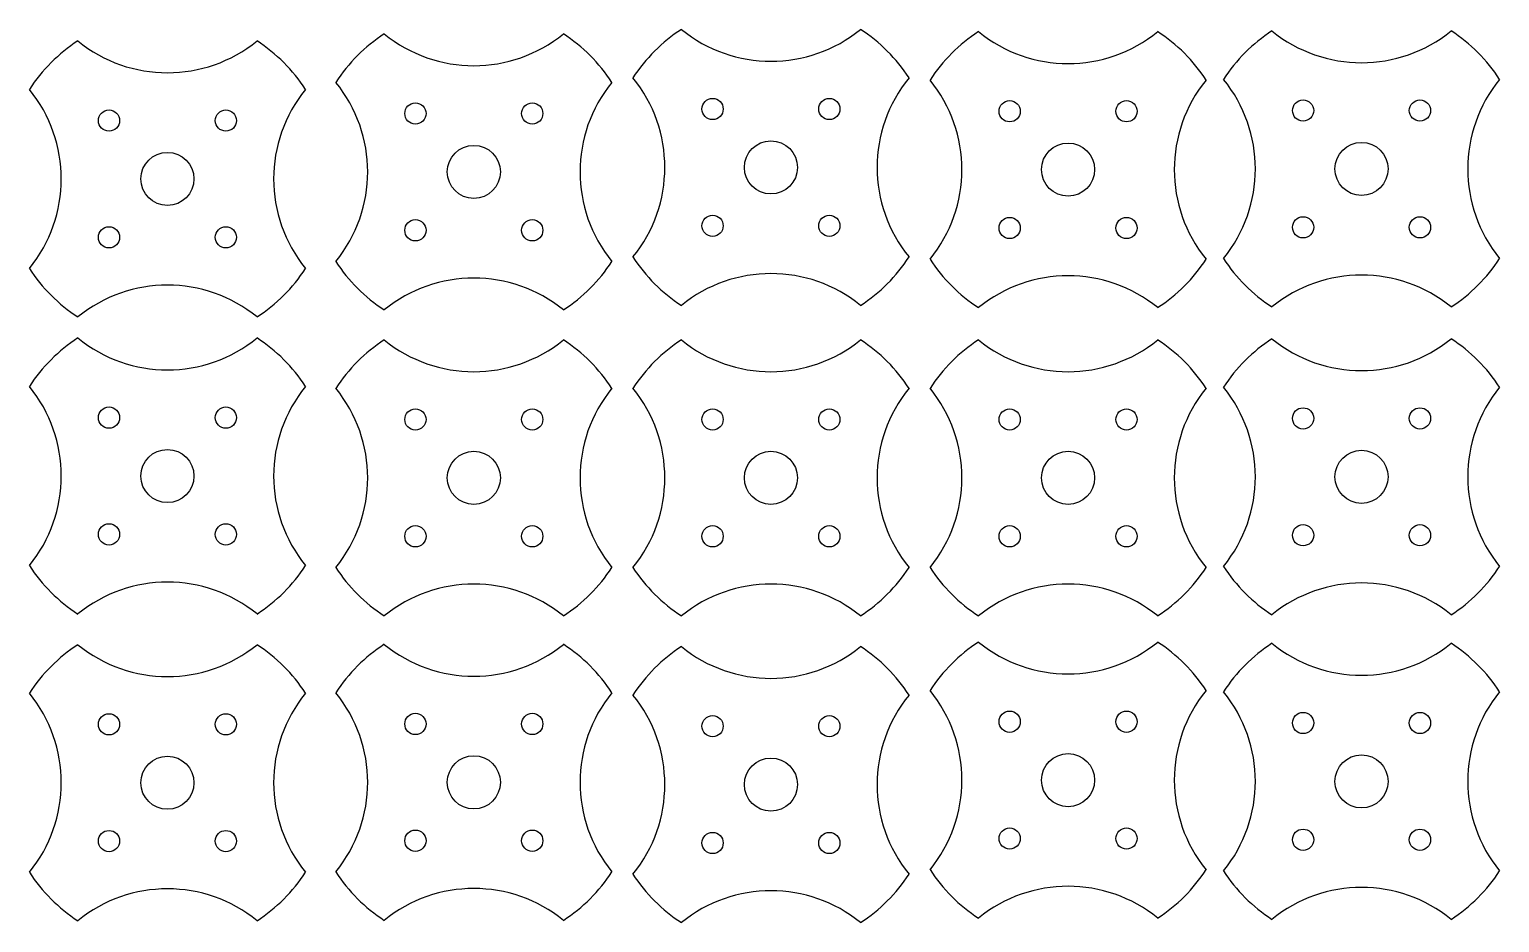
# Model space of a CAD drawing. Extents: x 1.3 to 35.9, y 1 to 22.
import ezdxf

# ---------------------------------------------------------------- set-up
doc = ezdxf.new("R2010")
doc.units = 0
doc.layers.get('0').update_dxf_attribs({"linetype": 'CONTINUOUS'})

msp = doc.modelspace()

# ---------------------------------------------------------------- linework, layer by layer
at = {"color": 7, "linetype": 'CONTINUOUS'}
for centre, radius in [((3.153, 19.884), 0.25), ((5.903, 19.884), 0.25), ((10.366, 20.05), 0.25), ((13.116, 20.05), 0.25), ((17.361, 20.155), 0.25), ((20.111, 20.155), 0.25), ((24.356, 20.103), 0.25), ((27.106, 20.103), 0.25), ((31.264, 20.12), 0.25), ((34.014, 20.12), 0.25), ((18.736, 18.78), 0.625), ((4.528, 18.509), 0.625), ((11.741, 18.675), 0.625), ((25.731, 18.728), 0.625), ((32.639, 18.745), 0.625), ((17.361, 17.405), 0.25), ((20.111, 17.405), 0.25), ((3.153, 17.134), 0.25), ((5.903, 17.134), 0.25), ((10.366, 17.3), 0.25), ((13.116, 17.3), 0.25), ((24.356, 17.353), 0.25), ((27.106, 17.353), 0.25), ((31.264, 17.37), 0.25), ((34.014, 17.37), 0.25), ((3.153, 12.889), 0.25), ((5.903, 12.889), 0.25), ((10.366, 12.845), 0.25), ((13.116, 12.845), 0.25), ((17.361, 12.845), 0.25), ((20.111, 12.845), 0.25), ((24.356, 12.845), 0.25), ((27.106, 12.845), 0.25), ((31.264, 12.87), 0.25), ((34.014, 12.87), 0.25), ((4.528, 11.514), 0.625), ((32.639, 11.495), 0.625), ((11.741, 11.47), 0.625), ((18.736, 11.47), 0.625), ((25.731, 11.47), 0.625), ((3.153, 10.139), 0.25), ((5.903, 10.139), 0.25), ((10.366, 10.095), 0.25), ((13.116, 10.095), 0.25), ((17.361, 10.095), 0.25), ((20.111, 10.095), 0.25), ((24.356, 10.095), 0.25), ((27.106, 10.095), 0.25), ((31.264, 10.12), 0.25), ((34.014, 10.12), 0.25), ((3.153, 5.667), 0.25), ((5.903, 5.667), 0.25), ((10.366, 5.676), 0.25), ((13.116, 5.676), 0.25), ((24.356, 5.728), 0.25), ((27.106, 5.728), 0.25), ((31.264, 5.699), 0.25), ((34.014, 5.699), 0.25), ((17.361, 5.623), 0.25), ((20.111, 5.623), 0.25), ((4.528, 4.292), 0.625), ((11.741, 4.301), 0.625), ((18.736, 4.248), 0.625), ((25.731, 4.353), 0.625), ((32.639, 4.324), 0.625), ((3.153, 2.917), 0.25), ((5.903, 2.917), 0.25), ((10.366, 2.926), 0.25), ((13.116, 2.926), 0.25), ((17.361, 2.873), 0.25), ((20.111, 2.873), 0.25), ((24.356, 2.978), 0.25), ((27.106, 2.978), 0.25), ((31.264, 2.949), 0.25), ((34.014, 2.949), 0.25)]:
    msp.add_circle(centre, radius, dxfattribs=at)
for centre, radius, start, end in [((11.741, 18.675), 3.874, 122.9731, 147.0269), ((11.741, 24.514), 3.339, 230.8371, 309.1629), ((11.741, 18.675), 3.874, 32.9731, 57.0269), ((18.736, 18.78), 3.874, 122.9731, 147.0269), ((18.736, 24.619), 3.339, 230.8371, 309.1629), ((18.736, 18.78), 3.874, 32.9731, 57.0269), ((25.731, 18.728), 3.874, 122.9731, 147.0269), ((25.731, 24.566), 3.339, 230.8371, 309.1629), ((25.731, 18.728), 3.874, 32.9731, 57.0269), ((32.639, 18.745), 3.874, 122.9731, 147.0269), ((32.639, 24.584), 3.339, 230.8371, 309.1629), ((32.639, 18.745), 3.874, 32.9731, 57.0269), ((4.528, 18.509), 3.874, 122.9731, 147.0269), ((4.528, 24.348), 3.339, 230.8371, 309.1629), ((4.528, 18.509), 3.874, 32.9731, 57.0269), ((5.903, 18.675), 3.339, 320.8371, 39.1629), ((17.58, 18.675), 3.339, 140.8371, 219.1629), ((12.898, 18.78), 3.339, 320.8371, 39.1629), ((24.575, 18.78), 3.339, 140.8371, 219.1629), ((19.892, 18.728), 3.339, 320.8371, 39.1629), ((31.569, 18.728), 3.339, 140.8371, 219.1629), ((26.801, 18.745), 3.339, 320.8371, 39.1629), ((38.478, 18.745), 3.339, 140.8371, 219.1629), ((-1.31, 18.509), 3.339, 320.8371, 39.1629), ((10.367, 18.509), 3.339, 140.8371, 219.1629), ((18.736, 18.78), 3.874, 212.9731, 237.0269), ((18.736, 18.78), 3.874, 302.9731, 327.0269), ((25.731, 18.728), 3.874, 212.9731, 237.0269), ((25.731, 18.728), 3.874, 302.9731, 327.0269), ((32.639, 18.745), 3.874, 212.9731, 237.0269), ((32.639, 18.745), 3.874, 302.9731, 327.0269), ((4.528, 18.509), 3.874, 212.9731, 237.0269), ((4.528, 18.509), 3.874, 302.9731, 327.0269), ((11.741, 18.675), 3.874, 212.9731, 237.0269), ((11.741, 18.675), 3.874, 302.9731, 327.0269), ((18.736, 12.942), 3.339, 50.8371, 129.1629), ((4.528, 12.67), 3.339, 50.8371, 129.1629), ((11.741, 12.836), 3.339, 50.8371, 129.1629), ((25.731, 12.889), 3.339, 50.8371, 129.1629), ((32.639, 12.907), 3.339, 50.8371, 129.1629), ((4.528, 11.514), 3.874, 122.9731, 147.0269), ((4.528, 17.353), 3.339, 230.8371, 309.1629), ((4.528, 11.514), 3.874, 32.9731, 57.0269), ((11.741, 11.47), 3.874, 122.9731, 147.0269), ((11.741, 17.308), 3.339, 230.8371, 309.1629), ((11.741, 11.47), 3.874, 32.9731, 57.0269), ((18.736, 11.47), 3.874, 122.9731, 147.0269), ((18.736, 17.308), 3.339, 230.8371, 309.1629), ((18.736, 11.47), 3.874, 32.9731, 57.0269), ((25.731, 11.47), 3.874, 122.9731, 147.0269), ((25.731, 17.308), 3.339, 230.8371, 309.1629), ((25.731, 11.47), 3.874, 32.9731, 57.0269), ((32.639, 11.495), 3.874, 122.9731, 147.0269), ((32.639, 17.334), 3.339, 230.8371, 309.1629), ((32.639, 11.495), 3.874, 32.9731, 57.0269), ((-1.31, 11.514), 3.339, 320.8371, 39.1629), ((10.367, 11.514), 3.339, 140.8371, 219.1629), ((5.903, 11.47), 3.339, 320.8371, 39.1629), ((17.58, 11.47), 3.339, 140.8371, 219.1629), ((12.898, 11.47), 3.339, 320.8371, 39.1629), ((24.575, 11.47), 3.339, 140.8371, 219.1629), ((19.892, 11.47), 3.339, 320.8371, 39.1629), ((31.569, 11.47), 3.339, 140.8371, 219.1629), ((26.801, 11.495), 3.339, 320.8371, 39.1629), ((38.478, 11.495), 3.339, 140.8371, 219.1629), ((4.528, 11.514), 3.874, 212.9731, 237.0269), ((4.528, 11.514), 3.874, 302.9731, 327.0269), ((11.741, 11.47), 3.874, 212.9731, 237.0269), ((11.741, 11.47), 3.874, 302.9731, 327.0269), ((18.736, 11.47), 3.874, 212.9731, 237.0269), ((18.736, 11.47), 3.874, 302.9731, 327.0269), ((25.731, 11.47), 3.874, 212.9731, 237.0269), ((25.731, 11.47), 3.874, 302.9731, 327.0269), ((32.639, 11.495), 3.874, 212.9731, 237.0269), ((32.639, 11.495), 3.874, 302.9731, 327.0269), ((4.528, 5.676), 3.339, 50.8371, 129.1629), ((11.741, 5.631), 3.339, 50.8371, 129.1629), ((18.736, 5.631), 3.339, 50.8371, 129.1629), ((25.731, 5.631), 3.339, 50.8371, 129.1629), ((32.639, 5.657), 3.339, 50.8371, 129.1629), ((4.528, 4.292), 3.874, 122.9731, 147.0269), ((4.528, 10.131), 3.339, 230.8371, 309.1629), ((4.528, 4.292), 3.874, 32.9731, 57.0269), ((11.741, 4.301), 3.874, 122.9731, 147.0269), ((11.741, 10.139), 3.339, 230.8371, 309.1629), ((11.741, 4.301), 3.874, 32.9731, 57.0269), ((18.736, 4.248), 3.874, 122.9731, 147.0269), ((18.736, 10.087), 3.339, 230.8371, 309.1629), ((18.736, 4.248), 3.874, 32.9731, 57.0269), ((25.731, 4.353), 3.874, 122.9731, 147.0269), ((25.731, 10.192), 3.339, 230.8371, 309.1629), ((25.731, 4.353), 3.874, 32.9731, 57.0269), ((32.639, 4.324), 3.874, 122.9731, 147.0269), ((32.639, 10.163), 3.339, 230.8371, 309.1629), ((32.639, 4.324), 3.874, 32.9731, 57.0269), ((-1.31, 4.292), 3.339, 320.8371, 39.1629), ((10.367, 4.292), 3.339, 140.8371, 219.1629), ((5.903, 4.301), 3.339, 320.8371, 39.1629), ((17.58, 4.301), 3.339, 140.8371, 219.1629), ((12.898, 4.248), 3.339, 320.8371, 39.1629), ((24.575, 4.248), 3.339, 140.8371, 219.1629), ((19.892, 4.353), 3.339, 320.8371, 39.1629), ((31.569, 4.353), 3.339, 140.8371, 219.1629), ((26.801, 4.324), 3.339, 320.8371, 39.1629), ((38.478, 4.324), 3.339, 140.8371, 219.1629), ((4.528, 4.292), 3.874, 212.9731, 237.0269), ((4.528, 4.292), 3.874, 302.9731, 327.0269), ((11.741, 4.301), 3.874, 212.9731, 237.0269), ((11.741, 4.301), 3.874, 302.9731, 327.0269), ((18.736, 4.248), 3.874, 212.9731, 237.0269), ((18.736, 4.248), 3.874, 302.9731, 327.0269), ((25.731, 4.353), 3.874, 212.9731, 237.0269), ((25.731, 4.353), 3.874, 302.9731, 327.0269), ((32.639, 4.324), 3.874, 212.9731, 237.0269), ((32.639, 4.324), 3.874, 302.9731, 327.0269), ((4.528, -1.546), 3.339, 50.8371, 129.1629), ((11.741, -1.538), 3.339, 50.8371, 129.1629), ((18.736, -1.59), 3.339, 50.8371, 129.1629), ((25.731, -1.485), 3.339, 50.8371, 129.1629), ((32.639, -1.514), 3.339, 50.8371, 129.1629)]:
    msp.add_arc(centre, radius, start, end, dxfattribs=at)

doc.saveas('drawing.dxf')
